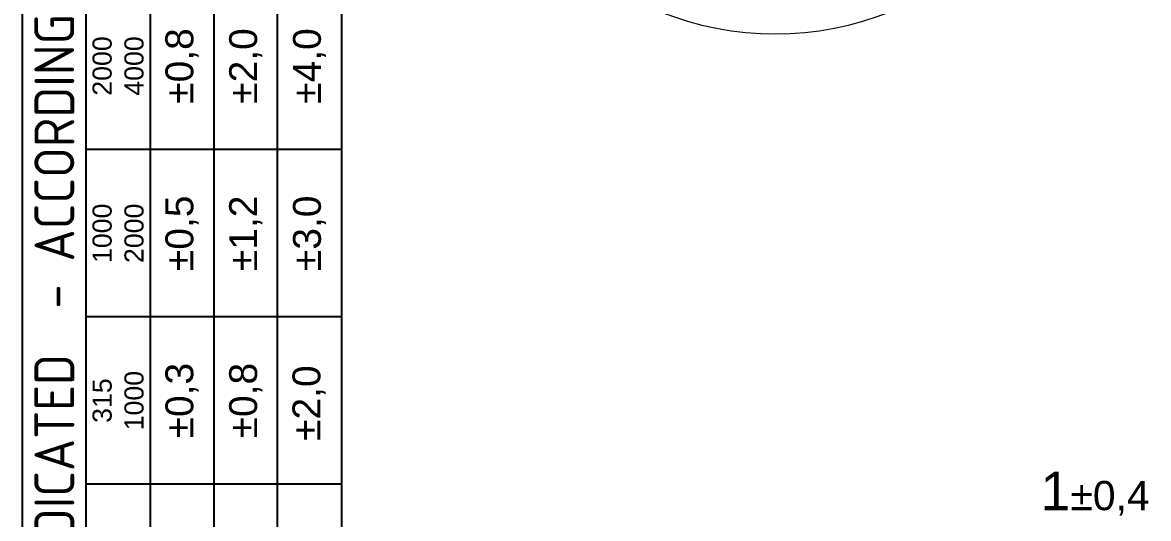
# Model space of a CAD drawing. Header units: millimetres. Extents: x 4980 to 5188, y 1170 to 1461.
# Drawn here: x 4980.2 to 5053.3, y 1375.4 to 1407.7 of the extents above; entities that cross this region are included whole.
import ezdxf

# ---------------------------------------------------------------- set-up
doc = ezdxf.new("R2010")
doc.units = ezdxf.units.MM
doc.layers.add('AM_5', color=1, linetype='Continuous', lineweight=25)
doc.layers.add('Camada 1', color=7, linetype='Continuous')
doc.styles.get("Standard").update_dxf_attribs({"font": 'arial.ttf'})

msp = doc.modelspace()

# ---------------------------------------------------------------- linework, layer by layer
at = {"color": 135, "lineweight": 25}
for p, q in [((4980.2381, 1170.15583), (4980.2381, 1460.98679)), ((4984.37804, 1312.46635), (4984.37804, 1455.81186)), ((4988.51798, 1455.81186), (4988.51798, 1312.46635)), ((4992.65793, 1455.81186), (4992.65793, 1312.46635)), ((4996.79787, 1312.46635), (4996.79787, 1455.81186)), ((5000.93781, 1399.40514), (4984.37804, 1399.40514)), ((5000.93781, 1388.53779), (4984.37804, 1388.53779)), ((5000.93781, 1377.67045), (4984.37804, 1377.67045))]:
    msp.add_line(p, q, dxfattribs=at)
msp.add_line((5000.93781, 1455.81186), (5000.93781, 1175.33076))
msp.add_lwpolyline([(5000.93781, 1455.81186), (5000.93781, 1312.46635), (4980.2381, 1312.46635), (4980.2381, 1455.81186)], close=True, dxfattribs=at)
at = {"layer": 'Camada 1', "lineweight": 20}
msp.add_open_spline([(5014.96034, 1441.06709), (5022.77083, 1448.87758), (5035.43412, 1448.87758), (5043.24461, 1441.06709), (5043.24461, 1441.06709), (5051.0551, 1433.2566), (5051.0551, 1420.5933), (5043.24461, 1412.78282), (5043.24461, 1412.78282), (5035.43412, 1404.97233), (5022.77083, 1404.97233), (5014.96034, 1412.78282), (5014.96034, 1412.78282), (5007.14985, 1420.5933), (5007.14985, 1433.2566), (5014.96034, 1441.06709)], degree=3, knots=[0, 0, 0, 0, 0.2, 0.2, 0.2, 0.2, 0.4, 0.4, 0.4, 0.4, 0.6, 0.6, 0.6, 0.6, 1, 1, 1, 1], dxfattribs=at)

# ---------------------------------------------------------------- texts
at = {"color": 135, "lineweight": 25, "attachment_point": 5, "rotation": 90}
for s, insert, char_height, width in [('{\\Fisocp.shx|c0;CLEARANCE NOT INDICATED  - ACCORDING DIN 7168}', (4982.30807, 1384.13911), 2.587464, 143.3455056), ('±0,8', (4990.58796, 1404.83882), 1.811225, 10.8673488), ('±2,0', (4994.7279, 1404.83882), 1.811225, 10.8673488), ('±4,0', (4998.86784, 1404.83882), 1.811225, 10.8673488), ('2000\\P4000', (4986.44801, 1404.83882), 1.241983, 10.8673488), ('±0,5', (4990.58796, 1393.97147), 1.811225, 10.8673488), ('±1,2', (4994.7279, 1393.97147), 1.811225, 10.8673488), ('±3,0', (4998.86784, 1393.97147), 1.811225, 10.8673488), ('1000\\P2000', (4986.44801, 1393.97147), 1.241983, 10.8673488), ('±0,3', (4990.58796, 1383.10412), 1.811225, 10.8673488), ('±0,8', (4994.7279, 1383.10412), 1.811225, 10.8673488), ('±2,0', (4998.83381, 1382.94132), 1.811225, 10.8673488), ('315\\P1000', (4986.44801, 1383.10412), 1.241983, 10.8673488)]:
    msp.add_mtext(s, dxfattribs=dict(at, insert=insert, char_height=char_height, width=width))
at = {"layer": 'AM_5', "insert": (5046.31976, 1378.48782), "char_height": 2.5, "width": 14.9248, "attachment_point": 1}
msp.add_mtext('1{\\H0.76x;%%P0,4}', dxfattribs=at)

doc.saveas('drawing.dxf')
